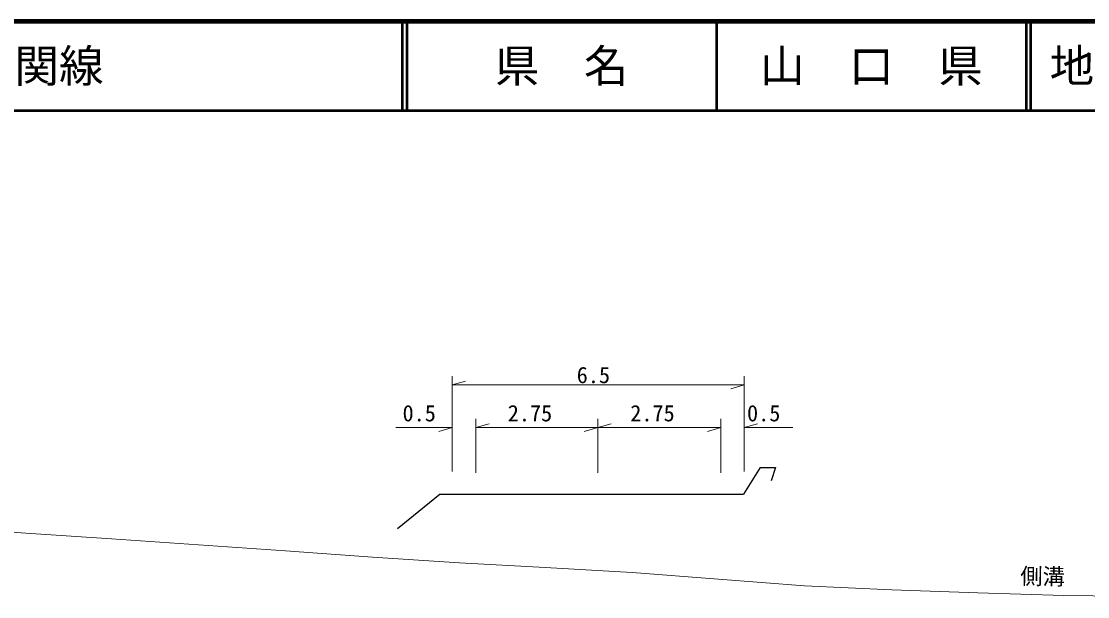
# Model space of a CAD drawing. Units: millimetres, scale not verified. Extents: x 40000 to 680000, y 20000 to 380000.
# Drawn here: x 255003 to 374648, y 315473 to 380000 of the extents above; entities that cross this region are included whole.
import ezdxf
from ezdxf.enums import TextEntityAlignment as Align

# ---------------------------------------------------------------- set-up
doc = ezdxf.new("R2010")
doc.units = ezdxf.units.MM
doc.header["$LTSCALE"] = 1000
for name, color, linetype, lineweight in [('M-BGD', 7, 'Continuous', 25), ('M-STR-HTXT', 7, 'Continuous', 13), ('M-TTL', 2, 'Continuous', 140), ('M-TTL-LINE', 7, 'Continuous', 50)]:
    doc.layers.add(name, color=color, linetype=linetype, lineweight=lineweight)
doc.layers.add('M-TTL-TXT', color=7, linetype='Continuous')
doc.styles.add('ＭＳ ゴシック', font='')
doc.styles.get('ＭＳ ゴシック').set_extended_font_data('MS Gothic')

msp = doc.modelspace()

# ---------------------------------------------------------------- linework, layer by layer
at = {"layer": 'M-BGD'}
for p, q in [((337894, 329950), (336041, 326959)), ((337894, 329950), (339612, 329950)), ((339612, 329950), (339121, 328478)), ((301991, 326959), (297218, 323079)), ((301991, 326959), (336041, 326959))]:
    msp.add_line(p, q, dxfattribs=at)
at = {"layer": 'M-STR-HTXT'}
for p, q in [((303353, 329527), (303353, 340220)), ((336115, 340220), (336115, 329527)), ((303353, 339220), (304853, 339640)), ((303353, 339220), (336115, 339220)), ((336115, 339220), (334615, 338800)), ((305992, 329343), (305992, 335435)), ((319673, 335435), (319673, 329343)), ((333477, 335435), (333477, 329343)), ((297034, 334435), (303353, 334435)), ((303353, 334435), (301853, 334015)), ((305992, 334435), (307492, 334855)), ((305992, 334435), (319673, 334435)), ((319673, 334435), (318173, 334015)), ((319673, 334435), (321173, 334855)), ((319673, 334435), (333477, 334435)), ((333477, 334435), (331977, 334015)), ((336115, 334435), (337615, 334855)), ((336115, 334435), (341575, 334435))]:
    msp.add_line(p, q, dxfattribs=at)
msp.add_lwpolyline([(235959, 323889), (245739, 323254), (255517, 322610), (265109, 321965), (274886, 321291), (284661, 320600), (294405, 319904), (304183, 319254), (313771, 318736), (323555, 318191), (333243, 317424), (342882, 316682), (352671, 316236), (362327, 315897), (371971, 315602), (381770, 315473)], dxfattribs=at)
at = {"layer": 'M-TTL'}
msp.add_line((680000, 380000), (40000, 380000), dxfattribs=at)
at = {"layer": 'M-TTL-LINE'}
for p, q in [((297750, 380000), (297750, 370000)), ((298250, 380000), (298250, 370000)), ((333000, 380000), (333000, 370000)), ((367750, 380000), (367750, 370000)), ((368250, 380000), (368250, 370000)), ((40000, 370000), (680000, 370000))]:
    msp.add_line(p, q, dxfattribs=at)

# ---------------------------------------------------------------- texts
at = {"layer": 'M-STR-HTXT', "style": 'ＭＳ ゴシック'}
for s, p in [('6.5', (317318, 338869)), ('0.5', (297777, 334584)), ('2.75', (309582, 334584)), ('2.75', (323325, 334584)), ('0.5', (336429, 334584))]:
    msp.add_text(s, height=1833, dxfattribs=at).set_placement(p, align=Align.BOTTOM_LEFT)
msp.add_text('側溝', height=1833, rotation=359.1, dxfattribs=at).set_placement((367064, 316324), align=Align.BOTTOM_LEFT)
at = {"layer": 'M-TTL-TXT', "style": 'ＭＳ ゴシック'}
for s, p in [('主要地方道 光上関線', (216734, 375000)), ('地 名', (370380, 375000))]:
    msp.add_text(s, height=3666, dxfattribs=at).set_placement(p, align=Align.MIDDLE_LEFT)
for s, p in [('県\u3000名', (315625, 375000)), ('山\u3000口\u3000県', (350375, 375000))]:
    msp.add_text(s, height=3666, dxfattribs=at).set_placement(p, align=Align.MIDDLE_CENTER)

doc.saveas('drawing.dxf')
